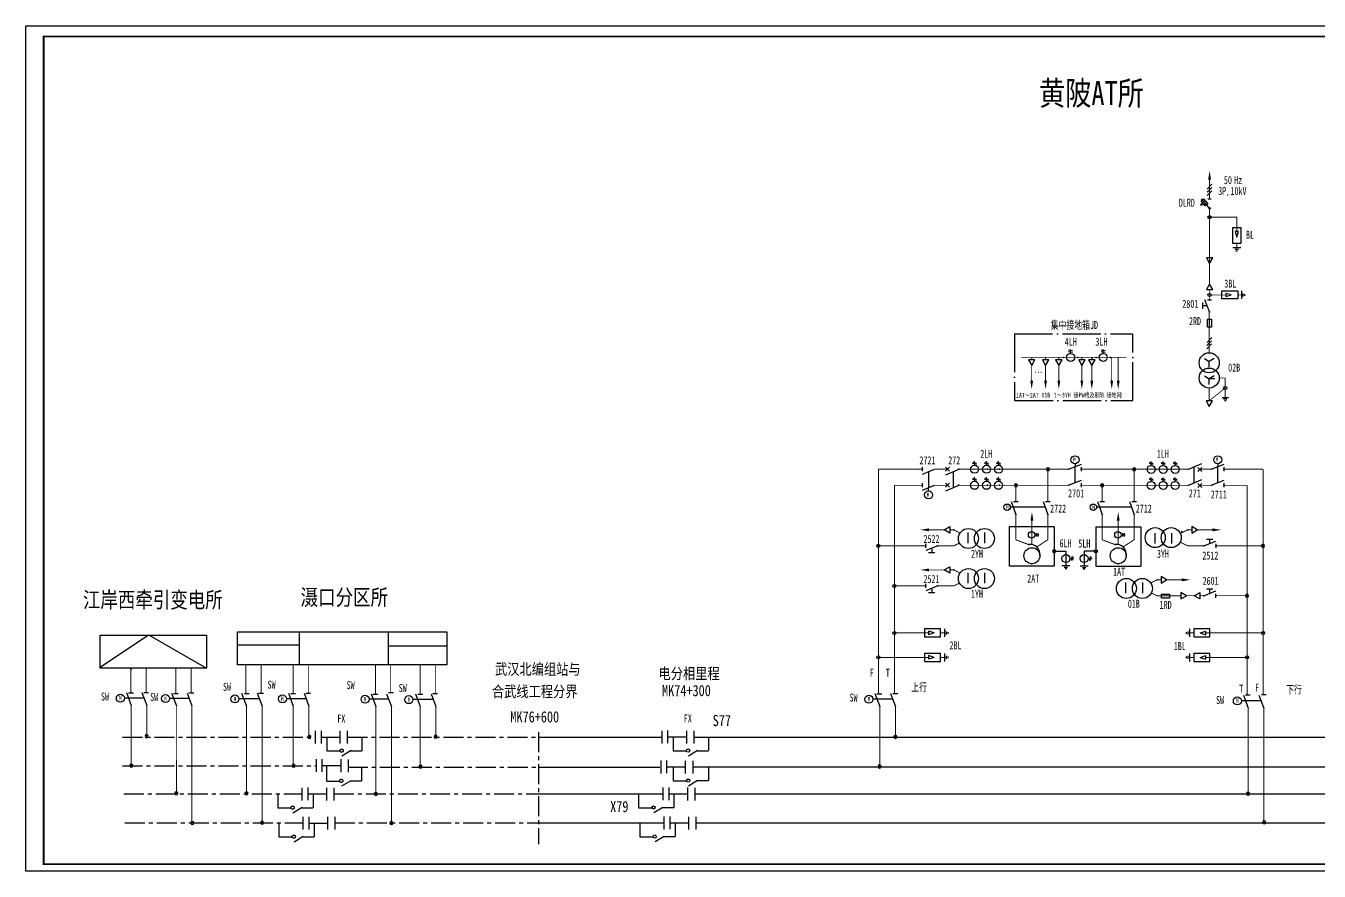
# Model space of a CAD drawing. Header units: millimetres. Extents: x 10667 to 23854, y -3427 to -2899.
# Drawn here: x 10667 to 11474, y -3427 to -2899 of the extents above; entities that cross this region are included whole.
import ezdxf
from ezdxf.enums import TextEntityAlignment as Align

# ---------------------------------------------------------------- set-up
doc = ezdxf.new("R2010")
doc.units = ezdxf.units.MM
doc.header["$LTSCALE"] = 10
for name, pattern in [('ACAD_ISO04W100', [30, 24, -3, 0, -3]), ('CENTER', [2, 1.25, -0.25, 0.25, -0.25]), ('DASHED', [11, 5, 0.5, 5, 0.5])]:
    doc.linetypes.add(name, pattern=pattern)
for name, color, linetype in [('3', 3, 'Continuous'), ('4', 1, 'Continuous'), ('BBLOCK', 2, 'DASHED'), ('BLOCK', 3, 'Continuous'), ('BOX', 7, 'Continuous'), ('DASHED', 6, 'Continuous'), ('DLINE', 1, 'Continuous'), ('LINE', 7, 'Continuous'), ('PLINE', 1, 'Continuous'), ('TEXT', 2, 'Continuous'), ('设    备', 3, 'Continuous'), ('设备编号', 2, 'Continuous'), ('连 接 线', 1, 'Continuous')]:
    doc.layers.add(name, color=color, linetype=linetype)
doc.styles.add('HZ', font='SimSun.ttf', dxfattribs={"width": 0.7})
doc.styles.add('ITALIC', font='NSimSun.ttf', dxfattribs={"width": 0.7})
doc.styles.add('JH1', font='NSimSun.ttf', dxfattribs={"width": 0.8})

# ---------------------------------------------------------------- blocks, each defined once
blk = doc.blocks.new('$$POINT', base_point=(176.43, 371.44))
blk.add_point((176.43, 371.44))
blk = doc.blocks.new('$$DD', base_point=(181.79, 368.35))
at = {"layer": 'BLOCK', "color": 2}
blk.add_circle((181.79, 368.35), 0.971, dxfattribs=at)
at = {"xscale": 1.428571, "yscale": 1.428571, "zscale": 1.428571}
for rotation in [270, 180, 90]:
    blk.add_blockref('$$POINT', (181.79, 368.35), dxfattribs=dict(at, rotation=rotation))
blk.add_blockref('$$POINT', (181.79, 368.35), dxfattribs=at)
blk = doc.blocks.new('$JT')
at = {"color": 3}
blk.add_lwpolyline([(0, 0, 1.8, 0, 0), (0, 5.41, 0, 0, 0)], format="xyseb", dxfattribs=at)
blk = doc.blocks.new('$$LHX')
for p, q in [((3.79, 1.25), (3.29, -1.25)), ((4.29, 1.25), (3.79, -1.25)), ((2.5, 0), (5, 0))]:
    blk.add_line(p, q)
blk.add_circle((0, 0), 2.5)
blk = doc.blocks.new('$ZOBYQX')
blk.add_circle((0, 0), 5)
blk.add_arc((-1, 1), 6, 350.53768, 99.46232)
for p in [(-1.99, 6.92), (0, -5)]:
    blk.add_point(p)
at = {"style": 'HZ', "width": 0.76}
blk.add_attdef('序号', (5.33, -2.35), '', height=4, dxfattribs=at)
at = {"style": 'HZ', "width": 0.76, "flags": 1}
for tag, p in [('符号', (5.21, -6.8)), ('名称', (5.21, -11.09)), ('规格', (5.21, -19.68)), ('型号', (5.21, -15.39)), ('单位', (5.21, -24.12)), ('数量', (5.46, -28.55))]:
    blk.add_attdef(tag, p, '', height=4, dxfattribs=at)
blk = doc.blocks.new('$BLQX')
for p, q in [((-2.5, -10), (-2.5, 0)), ((-2.5, 0), (2.5, 0)), ((2.5, 0), (2.5, -10)), ((0, -6), (-1.08, -2.46)), ((-1.07, -2.5), (1.08, -2.5)), ((0, -6), (1.08, -2.46)), ((2.5, -10), (-2.5, -10)), ((-2.5, -12.5), (2.5, -12.5)), ((-1, -13.5), (1, -13.5)), ((-0.5, -14.5), (0.5, -14.5))]:
    blk.add_line(p, q)
at = {"layer": 'DLINE', "const_width": 0.6}
for points in [[(0, -2.5), (0, 0)], [(0, -10), (0, -12.5)]]:
    blk.add_lwpolyline(points, dxfattribs=at)
at = {"style": 'HZ', "width": 0.76}
blk.add_attdef('序号', (3.86, -10.33), '', height=4, dxfattribs=at)
at = {"style": 'HZ', "width": 0.76, "flags": 1}
for tag, p in [('符号', (3.73, -14.77)), ('名称', (3.73, -19.07)), ('规格', (3.73, -27.66)), ('型号', (3.73, -23.36)), ('单位', (3.73, -32.1)), ('数量', (3.99, -36.53))]:
    blk.add_attdef(tag, p, '', height=4, dxfattribs=at)
blk = doc.blocks.new('$RDQX')
for p, q in [((-1.25, 2.5), (1.25, 2.5)), ((-1.25, -2.5), (-1.25, 2.5)), ((1.25, 2.5), (1.25, -2.5)), ((1.25, -2.5), (-1.25, -2.5))]:
    blk.add_line(p, q)
at = {"layer": 'DLINE', "const_width": 0.6}
blk.add_lwpolyline([(0, 2.5), (0, -2.5)], dxfattribs=at)
at = {"layer": 'DLINE'}
for p in [(0, 2.5), (0, -2.5)]:
    blk.add_point(p, dxfattribs=at)
at = {"style": 'HZ', "width": 0.76}
blk.add_attdef('序号', (1.71, -2.68), '', height=4, dxfattribs=at)
at = {"style": 'HZ', "width": 0.76, "flags": 1}
for tag, p in [('符号', (1.59, -7.12)), ('名称', (1.59, -11.42)), ('规格', (1.59, -20.01)), ('型号', (1.59, -15.71)), ('单位', (1.59, -24.45)), ('数量', (1.84, -28.88))]:
    blk.add_attdef(tag, p, '', height=4, dxfattribs=at)

msp = doc.modelspace()

# ---------------------------------------------------------------- linework, layer by layer
for p, q in [((11401.68, -3075.62), (11401.68, -3071.62)), ((11404.43, -3073.62), (11401.68, -3073.62)), ((11405.93, -3077.37), (11402.93, -3069.87)), ((11404.68, -3069.87), (11407.18, -3069.87)), ((11226.62, -3177.05), (11226.62, -3174.55)), ((11240.93, -3177.05), (11243.43, -3174.55)), ((11240.93, -3174.55), (11243.43, -3177.05)), ((11325.62, -3172.8), (11318.12, -3175.8)), ((11321.87, -3172.3), (11321.87, -3174.3)), ((11321.87, -3184.3), (11321.87, -3174.3)), ((11325.62, -3174.55), (11325.62, -3177.05)), ((11392.37, -3175.82), (11401.12, -3172.07)), ((11401.12, -3174.57), (11398.62, -3177.07)), ((11401.12, -3177.07), (11398.62, -3174.57)), ((11414.78, -3172.8), (11407.28, -3175.8)), ((11411.03, -3172.3), (11411.03, -3174.3)), ((11411.03, -3184.3), (11411.03, -3174.3)), ((11414.78, -3174.55), (11414.78, -3177.05)), ((11226.62, -3178.8), (11234.12, -3175.8)), ((11230.37, -3177.3), (11230.37, -3187.3)), ((11249.68, -3175.8), (11240.93, -3179.55)), ((11325.62, -3182.8), (11318.12, -3185.8)), ((11392.37, -3185.82), (11401.12, -3182.07)), ((11414.78, -3182.8), (11407.28, -3185.8)), ((11226.62, -3187.05), (11226.62, -3184.55)), ((11226.62, -3188.8), (11234.12, -3185.8)), ((11230.37, -3189.3), (11230.37, -3187.3)), ((11240.93, -3184.55), (11243.43, -3187.05)), ((11240.93, -3187.05), (11243.43, -3184.55)), ((11249.68, -3185.8), (11240.93, -3189.55)), ((11325.62, -3184.55), (11325.62, -3187.05)), ((11401.12, -3187.07), (11398.62, -3184.57)), ((11401.12, -3184.57), (11398.62, -3187.07)), ((11414.78, -3184.55), (11414.78, -3187.05)), ((11228.65, -3224.87), (11228.65, -3222.37)), ((11296.68, -3216.83), (11299.2, -3216.83)), ((11297.74, -3217.77), (11297.74, -3215.77)), ((11298.74, -3215.77), (11298.74, -3217.77)), ((11350.59, -3216.83), (11353.11, -3216.83)), ((11351.65, -3217.77), (11351.65, -3215.77)), ((11352.65, -3215.77), (11352.65, -3217.77)), ((11402.27, -3223.62), (11409.77, -3220.62)), ((11404.02, -3219.37), (11408.02, -3219.37)), ((11406.02, -3222.12), (11406.02, -3219.37)), ((11409.77, -3222.37), (11409.77, -3224.87)), ((11236.15, -3223.62), (11228.65, -3226.62)), ((11234.4, -3227.88), (11230.4, -3227.88)), ((11232.4, -3225.12), (11232.4, -3227.88)), ((11318.69, -3236.04), (11313.69, -3236.04)), ((11317.19, -3237.04), (11315.19, -3237.04)), ((11316.69, -3238.04), (11315.69, -3238.04)), ((11325.05, -3236.04), (11330.05, -3236.04)), ((11326.55, -3237.04), (11328.55, -3237.04)), ((11327.05, -3238.04), (11328.05, -3238.04)), ((11228.65, -3249.9), (11228.65, -3247.4)), ((11236.15, -3248.65), (11228.65, -3251.65)), ((11234.4, -3252.91), (11230.4, -3252.91)), ((11232.4, -3250.15), (11232.4, -3252.91)), ((11402.27, -3254.75), (11409.77, -3251.75)), ((11404.02, -3250.49), (11408.02, -3250.49)), ((11406.02, -3253.25), (11406.02, -3250.49)), ((11409.77, -3256), (11409.77, -3253.5))]:
    msp.add_line(p, q)
at = {"color": 7}
for p, q in [((11404.68, -3081.94), (11407.18, -3081.94)), ((11404.68, -3086.94), (11404.68, -3081.94)), ((11407.18, -3081.94), (11407.18, -3086.94)), ((11407.18, -3086.94), (11404.68, -3086.94)), ((11317.9, -3101.1), (11320.4, -3101.6)), ((11319.15, -3103.39), (11319.15, -3100.89)), ((11338.28, -3101.1), (11340.78, -3101.6)), ((11339.53, -3103.39), (11339.53, -3100.89)), ((11317.9, -3102.1), (11320.4, -3102.6)), ((11338.28, -3102.1), (11340.78, -3102.6))]:
    msp.add_line(p, q, dxfattribs=at)
at = {"color": 3}
for p, q in [((11303.26, -3199.49), (11281.45, -3199.49)), ((11357.17, -3199.49), (11335.36, -3199.49))]:
    msp.add_line(p, q, dxfattribs=at)
at = {"color": 7, "const_width": 0.5}
for points in [[(11314.65, -3105.89), (11323.65, -3105.89)], [(11335.03, -3105.89), (11344.03, -3105.89)]]:
    msp.add_lwpolyline(points, dxfattribs=at)
at = {"color": 7}
for points in [[(11294.82, -3120.35, 1.8, 0, 0), (11294.82, -3125.76, 0, 0, 0)], [(11303.48, -3120.35, 1.8, 0, 0), (11303.49, -3125.76, 0, 0, 0)], [(11311.79, -3120.35, 1.8, 0, 0), (11311.79, -3125.76, 0, 0, 0)], [(11326.16, -3120.35, 1.8, 0, 0), (11326.16, -3125.76, 0, 0, 0)], [(11332.38, -3120.35, 1.8, 0, 0), (11332.39, -3125.76, 0, 0, 0)], [(11344.83, -3120.35, 1.8, 0, 0), (11344.83, -3125.76, 0, 0, 0)], [(11348.87, -3120.35, 1.8, 0, 0), (11348.87, -3125.76, 0, 0, 0)], [(11294.97, -3207.86, 1.8, 0, 0), (11294.97, -3202.45, 0, 0, 0)], [(11348.88, -3207.86, 1.8, 0, 0), (11348.88, -3202.45, 0, 0, 0)]]:
    msp.add_lwpolyline(points, format="xyseb", dxfattribs=at)
at = {"color": 1, "const_width": 0.6}
for points in [[(11294.97, -3207.86), (11294.97, -3223.02)], [(11348.88, -3207.86), (11348.88, -3223.02)], [(11292.97, -3222.84), (11284.97, -3219.84)], [(11297.92, -3224.32), (11304.95, -3219.79)], [(11346.88, -3222.84), (11338.88, -3219.84)], [(11351.83, -3224.32), (11358.86, -3219.79)]]:
    msp.add_lwpolyline(points, dxfattribs=at)
at = {"color": 7}
for centre, radius in [((11319.15, -3105.89), 2.5), ((11339.53, -3105.89), 2.5), ((11405.7, -3109.26), 6.25)]:
    msp.add_circle(centre, radius, dxfattribs=at)
for centre, radius in [((11321.87, -3169.8), 2.5), ((11411.03, -3169.8), 2.5), ((11230.37, -3191.8), 2.5), ((11294.74, -3216.77), 2), ((11348.65, -3216.77), 2)]:
    msp.add_circle(centre, radius)
for p in [(11405.93, -3069.87), (11405.93, -3077.37), (11226.62, -3175.8), (11249.12, -3175.8), (11267.18, -3175.8), (11274.68, -3175.8), (11318.12, -3175.8), (11325.62, -3175.8), (11372.37, -3175.82), (11379.87, -3175.82), (11407.28, -3175.8), (11414.78, -3175.8), (11226.62, -3185.8), (11249.12, -3185.8), (11267.18, -3185.8), (11274.68, -3185.8), (11318.12, -3185.8), (11325.62, -3185.8), (11372.37, -3185.82), (11379.87, -3185.82), (11407.28, -3185.8), (11414.78, -3185.8), (11228.65, -3223.62), (11236.15, -3223.62), (11402.27, -3223.62), (11409.77, -3223.62), (11228.65, -3248.65), (11236.15, -3248.65), (11402.27, -3254.75), (11409.77, -3254.75)]:
    msp.add_point(p)
for p in [(11314.65, -3105.89), (11323.65, -3105.89), (11335.03, -3105.89), (11344.03, -3105.89)]:
    msp.add_point(p, dxfattribs=at)
at = {"color": 4}
for p in [(11284.95, -3195.99), (11304.95, -3195.99), (11338.86, -3195.99), (11358.86, -3195.99), (11284.95, -3203.99), (11304.95, -3203.99), (11338.86, -3203.99), (11358.86, -3203.99)]:
    msp.add_point(p, dxfattribs=at)
at = {"layer": '4', "color": 7}
for p, q in [((10743.08, -3279.45), (10712.9, -3299.55)), ((10743.58, -3279.45), (10779.3, -3300.05)), ((10837.33, -3277.26), (10837.33, -3297.62)), ((10892.95, -3277.38), (10892.95, -3297.58)), ((10798.67, -3285.51), (10836.9, -3285.51)), ((10893.12, -3286.05), (10929.51, -3286.05))]:
    msp.add_line(p, q, dxfattribs=at)
at = {"layer": '4', "color": 5, "linetype": 'CENTER'}
for p, q in [((10726.96, -3343.1), (10847.45, -3343.1)), ((10867.4, -3343.12), (10986.83, -3343.12)), ((10986.66, -3340.05), (10986.66, -3409.89)), ((10726.96, -3361.11), (10847.72, -3361.11)), ((10867.68, -3361.88), (10986.83, -3361.88)), ((10727.64, -3378.62), (10839.18, -3378.62)), ((10858.98, -3378.51), (10986.83, -3378.51)), ((10728.31, -3396.74), (10839.63, -3396.74)), ((10859.62, -3396.68), (10986.83, -3396.68))]:
    msp.add_line(p, q, dxfattribs=at)
at = {"layer": '4', "color": 3, "linetype": 'CENTER'}
for p, q in [((10847.28, -3339.16), (10847.28, -3347.08)), ((10850.94, -3339.13), (10850.94, -3347.05)), ((10850.94, -3343.07), (10862.42, -3343.07)), ((10854.46, -3343.29), (10854.46, -3351.69)), ((10862.66, -3339.18), (10862.66, -3347.19)), ((10867.26, -3339.21), (10867.26, -3347.13)), ((10876.46, -3343.29), (10876.46, -3351.64)), ((10854.46, -3351.78), (10862.75, -3351.78)), ((10869.64, -3351.57), (10863.95, -3354.98)), ((10869.62, -3351.64), (10876.45, -3351.64)), ((10847.83, -3356.96), (10847.83, -3364.88)), ((10851.49, -3356.93), (10851.49, -3364.85)), ((10863.21, -3356.98), (10863.21, -3364.99)), ((10867.81, -3357.01), (10867.81, -3364.92)), ((10851.49, -3360.87), (10862.97, -3360.87)), ((10854.25, -3361.22), (10854.25, -3370.52)), ((10876.25, -3362.11), (10876.25, -3370.47)), ((10838.96, -3374.71), (10838.96, -3382.63)), ((10842.63, -3374.68), (10842.63, -3382.6)), ((10854.25, -3370.6), (10862.54, -3370.6)), ((10854.34, -3374.73), (10854.34, -3382.75)), ((10858.94, -3374.76), (10858.94, -3382.68)), ((10869.43, -3370.4), (10863.73, -3373.81)), ((10869.4, -3370.47), (10876.24, -3370.47)), ((10823.9, -3378.84), (10823.9, -3387.24)), ((10842.63, -3378.62), (10854.1, -3378.62)), ((10845.9, -3378.56), (10845.9, -3387.19)), ((10823.9, -3387.33), (10832.19, -3387.33)), ((10839.08, -3387.12), (10833.38, -3390.53)), ((10839.05, -3387.2), (10845.89, -3387.2)), ((10843.26, -3392.84), (10843.26, -3400.76)), ((10824.6, -3396.99), (10824.6, -3405.4)), ((10839.6, -3392.87), (10839.6, -3400.79)), ((10843.26, -3396.78), (10854.74, -3396.78)), ((10846.6, -3396.99), (10846.6, -3405.35)), ((10854.98, -3392.89), (10854.98, -3400.9)), ((10859.58, -3392.92), (10859.58, -3400.84)), ((10824.6, -3405.48), (10832.89, -3405.48)), ((10839.78, -3405.28), (10834.08, -3408.69)), ((10839.75, -3405.35), (10846.59, -3405.35))]:
    msp.add_line(p, q, dxfattribs=at)
at = {"layer": '4', "color": 5}
for p, q in [((10986.66, -3343.12), (11063.74, -3343.12)), ((10986.83, -3361.79), (11062.5, -3361.79)), ((10986.83, -3378.49), (11064.22, -3378.49)), ((10986.5, -3396.63), (11064.85, -3396.63))]:
    msp.add_line(p, q, dxfattribs=at)
at = {"layer": '4', "color": 3}
for p, q in [((11063.73, -3339.09), (11063.73, -3347.01)), ((11067.39, -3339.06), (11067.39, -3346.98)), ((11067.39, -3343.01), (11078.87, -3343.01)), ((11070.92, -3343.22), (11070.92, -3351.62)), ((11079.11, -3339.12), (11079.11, -3347.13)), ((11083.71, -3339.14), (11083.71, -3347.06)), ((11092.91, -3343.22), (11092.91, -3351.57)), ((11070.92, -3351.71), (11079.21, -3351.71)), ((11086.1, -3351.5), (11080.4, -3354.92)), ((11086.07, -3351.58), (11092.9, -3351.58)), ((11063.08, -3357.82), (11063.08, -3365.74)), ((11066.74, -3357.79), (11066.74, -3365.71)), ((11078.46, -3357.85), (11078.46, -3365.86)), ((11083.06, -3357.87), (11083.06, -3365.79)), ((11066.74, -3361.74), (11078.22, -3361.74)), ((11070.95, -3361.95), (11070.95, -3370.36)), ((11092.95, -3361.95), (11092.95, -3370.3)), ((11064.39, -3374.64), (11064.39, -3382.56)), ((11068.06, -3374.61), (11068.06, -3382.53)), ((11070.95, -3370.44), (11079.24, -3370.44)), ((11079.77, -3374.67), (11079.77, -3382.68)), ((11086.13, -3370.23), (11080.43, -3373.65)), ((11084.38, -3374.69), (11084.38, -3382.61)), ((11086.1, -3370.31), (11092.94, -3370.31)), ((11049.3, -3378.77), (11049.3, -3387.18)), ((11068.06, -3378.56), (11079.53, -3378.56)), ((11071.3, -3378.77), (11071.3, -3387.12)), ((11049.3, -3387.26), (11057.59, -3387.26)), ((11064.48, -3387.05), (11058.79, -3390.47)), ((11064.46, -3387.13), (11071.29, -3387.13)), ((11065.05, -3392.8), (11065.05, -3400.72)), ((11068.72, -3392.77), (11068.72, -3400.69)), ((11080.43, -3392.82), (11080.43, -3400.84)), ((11085.03, -3392.85), (11085.03, -3400.77)), ((11050.05, -3396.93), (11050.05, -3405.33)), ((11068.72, -3396.72), (11080.19, -3396.72)), ((11072.05, -3396.93), (11072.05, -3405.28)), ((11050.05, -3405.42), (11058.34, -3405.42)), ((11065.23, -3405.21), (11059.53, -3408.63)), ((11065.2, -3405.29), (11072.04, -3405.29))]:
    msp.add_line(p, q, dxfattribs=at)
at = {"layer": '4', "color": 2}
msp.add_lwpolyline([(10666.54, -2898.77), (23853.86, -2898.77), (23853.86, -3426.84), (10666.54, -3426.84)], close=True, dxfattribs=at)
at = {"layer": '4', "color": 7}
for points in [[(10712.9, -3279.45), (10779.3, -3279.45), (10779.3, -3300.05), (10712.9, -3300.05)], [(10798.67, -3277.27), (10929.51, -3277.27), (10929.51, -3297.86), (10798.67, -3297.86)]]:
    msp.add_lwpolyline(points, close=True, dxfattribs=at)
at = {"layer": 'BBLOCK', "linetype": 'Continuous'}
for p, q in [((11396.12, -3174.22), (11396.12, -3184.22)), ((11245.93, -3187.41), (11245.93, -3177.41))]:
    msp.add_line(p, q, dxfattribs=at)
at = {"layer": 'BLOCK', "color": 7}
for p, q in [((11405.93, -3060.09), (11403.93, -3063.55)), ((11407.93, -3063.55), (11405.93, -3060.09)), ((11403.93, -3063.55), (11407.93, -3063.55)), ((11407.43, -3093.51), (11404.43, -3096.51)), ((11407.2, -3095.51), (11404.2, -3098.51)), ((11407.2, -3097.51), (11404.2, -3100.51)), ((11292.82, -3107.39), (11294.82, -3110.85)), ((11296.82, -3107.39), (11292.82, -3107.39)), ((11294.82, -3110.85), (11296.82, -3107.39)), ((11301.48, -3107.39), (11303.48, -3110.85)), ((11305.48, -3107.39), (11301.48, -3107.39)), ((11303.48, -3110.85), (11305.48, -3107.39)), ((11313.79, -3107.39), (11309.79, -3107.39)), ((11309.79, -3107.39), (11311.79, -3110.85)), ((11311.79, -3110.85), (11313.79, -3107.39)), ((11324.16, -3107.39), (11326.16, -3110.85)), ((11328.16, -3107.39), (11324.16, -3107.39)), ((11326.16, -3110.85), (11328.16, -3107.39)), ((11330.38, -3107.39), (11332.38, -3110.85)), ((11334.38, -3107.39), (11330.38, -3107.39)), ((11332.38, -3110.85), (11334.38, -3107.39)), ((11407.7, -3133.01), (11403.7, -3133.01)), ((11403.7, -3133.01), (11405.7, -3136.47)), ((11405.7, -3136.47), (11407.7, -3133.01)), ((11413.7, -3131.01), (11417.7, -3131.01)), ((11416.7, -3132.01), (11414.7, -3132.01)), ((11416.2, -3133.01), (11415.2, -3133.01))]:
    msp.add_line(p, q, dxfattribs=at)
at = {"layer": 'BLOCK'}
for p, q in [((11281.95, -3195.99), (11284.95, -3203.99)), ((11283.45, -3195.99), (11286.45, -3195.99)), ((11301.95, -3195.99), (11304.95, -3203.99)), ((11303.45, -3195.99), (11306.45, -3195.99)), ((11335.86, -3195.99), (11338.86, -3203.99)), ((11337.36, -3195.99), (11340.36, -3195.99)), ((11355.86, -3195.99), (11358.86, -3203.99)), ((11357.36, -3195.99), (11360.36, -3195.99)), ((11255.1, -3221.86), (11255.1, -3215.36)), ((11265.6, -3221.86), (11265.6, -3215.36)), ((11371.67, -3215.65), (11371.67, -3222.15)), ((11382.17, -3215.65), (11382.17, -3222.15)), ((11255.1, -3246.89), (11255.1, -3240.39)), ((11265.6, -3246.89), (11265.6, -3240.39)), ((11353.65, -3253.09), (11353.65, -3246.59)), ((11364.15, -3253.09), (11364.15, -3246.59))]:
    msp.add_line(p, q, dxfattribs=at)
at = {"layer": 'BLOCK', "linetype": 'DASHED'}
for p, q in [((11280.81, -3211.75), (11280.81, -3236.41)), ((11308.86, -3211.75), (11280.81, -3211.75)), ((11308.86, -3211.75), (11308.86, -3236.41)), ((11334.88, -3211.75), (11362.93, -3211.75)), ((11334.88, -3211.75), (11334.88, -3236.41)), ((11362.93, -3211.75), (11362.93, -3236.41)), ((11308.86, -3236.41), (11280.81, -3236.41)), ((11334.88, -3236.41), (11362.93, -3236.41))]:
    msp.add_line(p, q, dxfattribs=at)
at = {"layer": 'BLOCK', "color": 5}
for p, q in [((11308.86, -3227.03), (11314, -3227.03)), ((11314, -3227.03), (11316.19, -3227.03)), ((11316.19, -3227.03), (11316.19, -3236.04)), ((11329.74, -3227.03), (11327.55, -3227.03)), ((11327.55, -3227.03), (11327.55, -3236.04)), ((11334.88, -3227.03), (11329.74, -3227.03))]:
    msp.add_line(p, q, dxfattribs=at)
at = {"layer": 'BLOCK', "color": 7}
for centre, radius in [((11405.7, -3118.76), 6.25), ((11415.7, -3125.01), 1)]:
    msp.add_circle(centre, radius, dxfattribs=at)
at = {"layer": 'BLOCK'}
for centre, radius in [((11279.45, -3199.49), 2), ((11333.36, -3199.49), 2), ((11255.3, -3219.01), 6.25), ((11265.3, -3219.01), 6.25), ((11371.97, -3218.49), 6.25), ((11381.97, -3218.49), 6.25), ((11255.3, -3244.05), 6.25), ((11265.3, -3244.05), 6.25), ((11353.95, -3250.24), 6.25), ((11363.95, -3250.24), 6.25)]:
    msp.add_circle(centre, radius, dxfattribs=at)
at = {"layer": 'BLOCK', "color": 3, "linetype": 'CENTER'}
for centre in [(10863.76, -3351.59), (10863.54, -3370.42), (10833.19, -3387.15), (10833.89, -3405.3)]:
    msp.add_circle(centre, 1, dxfattribs=at)
at = {"layer": 'BLOCK', "color": 3}
for centre in [(11080.21, -3351.53), (11080.24, -3370.26), (11058.6, -3387.08), (11059.34, -3405.24)]:
    msp.add_circle(centre, 1, dxfattribs=at)
at = {"layer": 'BOX', "const_width": 1.05}
msp.add_lwpolyline([(10677.66, -2905.48), (23845.41, -2905.48), (23845.41, -3422.56), (10677.66, -3422.56)], close=True, dxfattribs=at)
at = {"layer": 'DASHED', "color": 7, "linetype": 'DASHED', "ltscale": 0.5, "const_width": 0.5}
for points in [[(11294.82, -3110.85), (11294.82, -3120.85)], [(11303.48, -3110.85), (11303.48, -3120.85)], [(11311.79, -3110.85), (11311.79, -3120.85)]]:
    msp.add_lwpolyline(points, dxfattribs=at)
at = {"layer": 'DLINE', "const_width": 0.6}
for points in [[(11199.07, -3175.8), (11199.07, -3315.85)], [(11226.62, -3175.8), (11199.07, -3175.8)], [(11234.12, -3175.8), (11242.18, -3175.8)], [(11249.68, -3175.8), (11318.12, -3175.8)], [(11304.95, -3195.99), (11304.95, -3175.8)], [(11325.62, -3175.8), (11392.41, -3175.8)], [(11358.86, -3195.99), (11358.86, -3175.8)], [(11399.89, -3175.8), (11407.28, -3175.8)], [(11414.78, -3175.8), (11439.34, -3175.8)], [(11439.34, -3316.37), (11439.34, -3175.8)], [(11209.07, -3204.84), (11209.07, -3185.8)], [(11226.62, -3185.8), (11209.07, -3185.8)], [(11242.18, -3185.8), (11234.12, -3185.8)], [(11249.68, -3185.8), (11318.12, -3185.8)], [(11284.95, -3195.99), (11284.95, -3185.8)], [(11325.62, -3185.8), (11392.41, -3185.8)], [(11338.86, -3195.99), (11338.86, -3185.8)], [(11399.85, -3185.8), (11407.28, -3185.8)], [(11414.78, -3185.8), (11429.34, -3185.8)], [(11429.34, -3254.75), (11429.34, -3185.8)], [(11209.07, -3315.85), (11209.07, -3204.84)], [(11284.97, -3203.44), (11284.97, -3219.84)], [(11304.97, -3203.44), (11304.97, -3216.34)], [(11338.88, -3203.44), (11338.88, -3219.84)], [(11358.88, -3203.44), (11358.88, -3216.34)], [(11284.97, -3215.65), (11284.97, -3219.68)], [(11304.97, -3215.65), (11304.97, -3219.68)], [(11338.88, -3215.65), (11338.88, -3219.68)], [(11358.88, -3215.65), (11358.88, -3219.68)], [(11228.65, -3223.62), (11199.07, -3223.62)], [(11246.15, -3223.62), (11236.15, -3223.62)], [(11392.27, -3223.62), (11402.27, -3223.62)], [(11409.77, -3223.62), (11439.34, -3223.62)], [(11228.65, -3248.65), (11209.07, -3248.65)], [(11246.15, -3248.65), (11236.15, -3248.65)], [(11373.1, -3254.85), (11387.99, -3254.75)], [(11409.77, -3254.75), (11429.34, -3254.75)], [(11429.34, -3316.37), (11429.34, -3254.75)], [(11227.9, -3278.04), (11209.07, -3278.04)], [(11406.11, -3278.04), (11439.34, -3278.04)], [(11227.9, -3293.29), (11199.07, -3293.29)], [(11406.11, -3293.29), (11429.34, -3293.29)], [(10732.19, -3300.12), (10732.19, -3315.23)], [(10741.74, -3315.2), (10741.74, -3300.03)], [(10760.24, -3300.14), (10760.24, -3315.49)], [(10769.79, -3315.42), (10769.79, -3300.29)], [(10804.02, -3298.2), (10804.02, -3315.6)], [(10813.57, -3315.68), (10813.57, -3298.18)], [(10833.44, -3298.26), (10833.44, -3315.65)], [(10842.99, -3315.55), (10842.99, -3298.51)], [(10884.86, -3297.96), (10884.86, -3316.15)], [(10894.41, -3315.19), (10894.41, -3297.96)], [(10912.75, -3297.89), (10912.75, -3316.16)], [(10922.3, -3315.72), (10922.3, -3298.11)]]:
    msp.add_lwpolyline(points, dxfattribs=at)
at = {"layer": 'LINE', "color": 7, "linetype": 'DASHED'}
for p, q in [((11407.43, -2997.76), (11404.43, -3000.76)), ((11407.43, -2999.76), (11404.43, -3002.76)), ((11407.43, -3001.76), (11404.43, -3004.76)), ((11420.43, -3024.77), (11425.43, -3024.77)), ((11420.43, -3034.77), (11420.43, -3024.77)), ((11423.93, -3027.27), (11421.93, -3027.27)), ((11421.93, -3027.27), (11422.93, -3030.77)), ((11422.93, -3030.77), (11423.93, -3027.27)), ((11425.43, -3024.77), (11425.43, -3034.77)), ((11425.43, -3034.77), (11420.43, -3034.77)), ((11420.43, -3037.27), (11425.43, -3037.27)), ((11407.93, -3043.67), (11403.93, -3043.67)), ((11403.93, -3043.67), (11405.93, -3047.13)), ((11405.93, -3047.13), (11407.93, -3043.67)), ((11421.93, -3038.27), (11423.93, -3038.27)), ((11422.43, -3039.27), (11423.43, -3039.27))]:
    msp.add_line(p, q, dxfattribs=at)
at = {"layer": 'LINE', "color": 7, "linetype": 'ACAD_ISO04W100', "ltscale": 0.1}
for p, q in [((11283.91, -3091.21), (11357.69, -3091.21)), ((11284.14, -3091.21), (11284.14, -3132.89)), ((11357.92, -3132.89), (11357.92, -3091.21)), ((11284.14, -3132.89), (11357.92, -3132.89))]:
    msp.add_line(p, q, dxfattribs=at)
at = {"layer": 'LINE', "color": 7, "linetype": 'DASHED'}
msp.add_lwpolyline([(11405.93, -2994.76, 1.8, 0, 0), (11405.93, -2989.35, 0, 0, 0)], format="xyseb", dxfattribs=at)
at = {"layer": 'LINE', "color": 7, "linetype": 'DASHED', "const_width": 0.6}
for points in [[(11405.93, -2994.26), (11405.93, -3006.76)], [(11405.93, -3012.76), (11405.93, -3019.26)], [(11405.93, -3018.26), (11422.93, -3018.26), (11422.93, -3024.76)], [(11405.93, -3019.26), (11405.93, -3060.05)], [(11422.93, -3027.27), (11422.93, -3024.77)], [(11422.93, -3034.77), (11422.93, -3037.27)]]:
    msp.add_lwpolyline(points, dxfattribs=at)
at = {"layer": 'LINE', "color": 7, "linetype": 'DASHED'}
msp.add_circle((11405.93, -3018.26), 1, dxfattribs=at)
at = {"layer": 'PLINE', "color": 7}
msp.add_line((11332.38, -3105.89), (11332.38, -3107.39), dxfattribs=at)
at = {"layer": 'PLINE'}
for p, q in [((11083.89, -3343.24), (11146.35, -3343.24)), ((11085.49, -3343.24), (11609.35, -3343.24)), ((11083.56, -3361.63), (11539.95, -3361.63)), ((11084.55, -3378.49), (11609.35, -3378.49)), ((11085.17, -3396.63), (11514.2, -3396.63))]:
    msp.add_line(p, q, dxfattribs=at)
at = {"layer": 'PLINE', "color": 7}
for points, const_width in [([(11405.93, -3063.55), (11405.93, -3069.87)], 0.5), ([(11405.7, -3077.37), (11405.7, -3103.01)], 0.5), ([(11405.93, -3081.94), (11405.93, -3086.94)], 0.6), ([(11288.19, -3105.89), (11353.97, -3105.89)], 0.5), ([(11294.82, -3105.89), (11294.82, -3107.39)], 0.6), ([(11303.48, -3105.89), (11303.48, -3107.39)], 0.6), ([(11311.79, -3105.89), (11311.79, -3107.39)], 0.6), ([(11326.16, -3105.89), (11326.16, -3107.39)], 0.6), ([(11344.83, -3105.75), (11344.83, -3120.35)], 0.5), ([(11348.87, -3105.75), (11348.87, -3120.35)], 0.5), ([(11326.16, -3110.85), (11326.16, -3120.85)], 0.5), ([(11332.38, -3110.85), (11332.38, -3120.85)], 0.5), ([(11405.7, -3125.01), (11405.7, -3133.01)], 0.5), ([(11415.7, -3125.01), (11405.7, -3133.01)], 0.5), ([(11411.95, -3118.76), (11415.7, -3118.76)], 0.5), ([(11415.7, -3118.76), (11415.7, -3125.01)], 0.5), ([(11415.7, -3125.01), (11415.7, -3131.01)], 0.5)]:
    msp.add_lwpolyline(points, dxfattribs=dict(at, const_width=const_width))
at = {"layer": 'PLINE', "const_width": 0.6}
for points in [[(10732.3, -3323.17), (10732.32, -3360.87)], [(10742.05, -3323.29), (10742.07, -3342.4)], [(10760.53, -3323.43), (10760.55, -3378.02)], [(10770.28, -3323.54), (10770.3, -3396.4)], [(10804.31, -3323.55), (10804.33, -3378.14)], [(10814.06, -3323.66), (10814.08, -3396.52)], [(10833.55, -3323.6), (10833.57, -3361.3)], [(10843.31, -3323.71), (10843.32, -3342.83)], [(10885.15, -3323.86), (10885.17, -3378.45)], [(10894.91, -3323.97), (10894.93, -3396.83)], [(10912.86, -3323.89), (10912.88, -3361.59)], [(10922.61, -3324), (10922.63, -3343.12)], [(11199.9, -3323.79), (11199.92, -3361.49)], [(11209.66, -3323.9), (11209.67, -3343.02)], [(11430.01, -3324.82), (11430.03, -3378.32)], [(11439.77, -3324.93), (11439.78, -3396.15)]]:
    msp.add_lwpolyline(points, dxfattribs=at)
at = {"layer": 'PLINE', "color": 7}
for p in [(11405.93, -3081.94), (11405.93, -3086.94)]:
    msp.add_point(p, dxfattribs=at)
at = {"layer": '设    备', "color": 3}
for p, q in [((11401.94, -3009.58), (11400.4, -3010.85)), ((11400.4, -3010.85), (11401.18, -3009.64)), ((11400.4, -3010.85), (11401.73, -3010.31)), ((11400.67, -3008.03), (11402.22, -3006.76)), ((11403.21, -3011.12), (11400.67, -3008.03)), ((11405.61, -3012.38), (11400.93, -3006.76)), ((11402.22, -3006.76), (11404.76, -3009.85)), ((11404.76, -3009.85), (11403.21, -3011.12)), ((11404.93, -3006.76), (11406.93, -3006.76)), ((11413.51, -3069.4), (11413.51, -3064.4)), ((11413.51, -3064.4), (11423.51, -3064.4)), ((11423.51, -3069.4), (11413.51, -3069.4)), ((11416.01, -3065.9), (11416.01, -3067.9)), ((11419.51, -3066.9), (11416.01, -3065.9)), ((11416.01, -3067.9), (11419.51, -3066.9)), ((11423.51, -3064.4), (11423.51, -3069.4)), ((11426.01, -3069.4), (11426.01, -3064.4)), ((11427.01, -3067.9), (11427.01, -3065.9)), ((11428.01, -3067.4), (11428.01, -3066.4)), ((10740.33, -3318.8), (10728.06, -3318.8)), ((10768.56, -3319.06), (10756.29, -3319.06)), ((10812.34, -3319.17), (10800.07, -3319.17)), ((10841.58, -3319.22), (10829.31, -3319.22)), ((10893.18, -3319.48), (10880.91, -3319.48)), ((10920.89, -3319.51), (10908.62, -3319.51)), ((11207.93, -3319.41), (11195.66, -3319.41)), ((11438.04, -3320.45), (11425.77, -3320.45))]:
    msp.add_line(p, q, dxfattribs=at)
at = {"layer": '设    备', "color": 7}
for p, q in [((11402.67, -3106.65), (11405.7, -3108.4)), ((11408.73, -3106.65), (11405.7, -3108.4)), ((11405.7, -3111.9), (11405.7, -3108.4)), ((11402.67, -3117.48), (11405.7, -3119.23)), ((11408.73, -3117.48), (11405.7, -3119.23)), ((11409.2, -3119.23), (11405.7, -3119.23)), ((11405.7, -3122.73), (11405.7, -3119.23))]:
    msp.add_line(p, q, dxfattribs=at)
at = {"layer": '设    备'}
for p, q in [((10729.32, -3315.3), (10732.32, -3323.3)), ((10730.74, -3315.51), (10733.74, -3315.51)), ((10739.06, -3315.3), (10742.06, -3323.3)), ((10740.19, -3315.22), (10743.19, -3315.22)), ((10757.55, -3315.56), (10760.55, -3323.56)), ((10758.77, -3315.76), (10761.77, -3315.76)), ((10767.29, -3315.56), (10770.29, -3323.56)), ((10768.41, -3315.54), (10771.41, -3315.54)), ((10801.33, -3315.67), (10804.33, -3323.67)), ((10803.11, -3315.88), (10806.11, -3315.88)), ((10811.07, -3315.67), (10814.07, -3323.67)), ((10811.91, -3315.75), (10814.91, -3315.75)), ((10830.57, -3315.72), (10833.57, -3323.72)), ((10831.96, -3315.93), (10834.96, -3315.93)), ((10840.31, -3315.72), (10843.31, -3323.72)), ((10841.41, -3315.75), (10844.41, -3315.75)), ((10882.17, -3315.98), (10885.17, -3323.98)), ((10883.31, -3316.19), (10886.31, -3316.19)), ((10891.91, -3315.98), (10894.91, -3323.98)), ((10893.12, -3315.26), (10896.12, -3315.26)), ((10909.88, -3316.01), (10912.88, -3324.01)), ((10911.44, -3316.22), (10914.44, -3316.22)), ((10919.62, -3316.01), (10922.62, -3324.01)), ((10920.76, -3315.83), (10923.76, -3315.83)), ((11196.92, -3315.91), (11199.92, -3323.91)), ((11198.16, -3316.12), (11201.16, -3316.12)), ((11206.66, -3315.91), (11209.66, -3323.91)), ((11208.16, -3315.91), (11211.16, -3315.91)), ((11427.03, -3316.95), (11430.03, -3324.95)), ((11428.27, -3316.67), (11431.27, -3316.67)), ((11436.77, -3316.95), (11439.77, -3324.95)), ((11438.27, -3316.46), (11441.27, -3316.46))]:
    msp.add_line(p, q, dxfattribs=at)
at = {"layer": '设    备', "color": 3, "const_width": 0.6}
for points in [[(11416.01, -3066.9), (11413.51, -3066.9)], [(11423.51, -3066.9), (11426.01, -3066.9)]]:
    msp.add_lwpolyline(points, dxfattribs=at)
at = {"layer": '设    备'}
for centre, radius in [((11405.93, -3012.76), 0.5), ((10725.56, -3318.8), 2.5), ((10753.79, -3319.06), 2.5), ((10797.11, -3319.27), 2.5), ((10826.81, -3319.22), 2.5), ((10878.41, -3319.48), 2.5), ((10905.76, -3319.7), 2.5), ((11193.16, -3319.41), 2.5), ((11423.27, -3320.45), 2.5)]:
    msp.add_circle(centre, radius, dxfattribs=at)
at = {"layer": '设    备', "color": 3}
msp.add_point((11388.52, -3214.64), dxfattribs=at)
at = {"layer": '设    备', "color": 7}
for p in [(10732.27, -3300.73), (10760.32, -3300.1)]:
    msp.add_point(p, dxfattribs=at)
at = {"layer": '设    备'}
for p in [(11199.16, -3315.91), (11429.27, -3316.46)]:
    msp.add_point(p, dxfattribs=at)
at = {"layer": '连 接 线', "color": 3}
for p, q in [((11240.18, -3213.62), (11243.65, -3211.62)), ((11243.65, -3215.62), (11240.18, -3213.62)), ((11243.65, -3211.62), (11243.65, -3215.62)), ((11394.77, -3211.62), (11394.77, -3215.62)), ((11398.23, -3213.62), (11394.77, -3211.62)), ((11394.77, -3215.62), (11398.23, -3213.62)), ((11240.18, -3238.65), (11243.65, -3236.65)), ((11243.65, -3240.65), (11240.18, -3238.65)), ((11243.65, -3236.65), (11243.65, -3240.65)), ((11379.07, -3244.85), (11375.6, -3242.85)), ((11375.6, -3242.85), (11375.6, -3246.85)), ((11375.6, -3246.85), (11379.07, -3244.85)), ((11387.99, -3252.75), (11387.99, -3256.75)), ((11391.46, -3254.75), (11387.99, -3252.75)), ((11387.99, -3256.75), (11391.46, -3254.75)), ((11396.3, -3254.75), (11399.77, -3252.75)), ((11399.77, -3256.75), (11396.3, -3254.75)), ((11399.77, -3252.75), (11399.77, -3256.75))]:
    msp.add_line(p, q, dxfattribs=at)
at = {"layer": '连 接 线', "const_width": 0.6}
for points in [[(11405.93, -3066.9), (11413.5, -3066.9)], [(11246.15, -3213.62), (11243.65, -3213.62)], [(11392.27, -3213.62), (11394.77, -3213.62)], [(11246.15, -3238.65), (11243.65, -3238.65)], [(11373.1, -3244.85), (11375.6, -3244.85)], [(11402.27, -3254.75), (11399.77, -3254.75)]]:
    msp.add_lwpolyline(points, dxfattribs=at)
at = {"layer": '连 接 线', "color": 6, "linetype": 'DASHED', "ltscale": 0.5, "const_width": 0.5}
for points in [[(11240.18, -3213.62), (11230.18, -3213.62)], [(11398.23, -3213.62), (11408.23, -3213.62)], [(11240.18, -3238.65), (11230.18, -3238.65)], [(11379.07, -3244.85), (11389.07, -3244.85)], [(11396.3, -3254.75), (11391.46, -3254.75)]]:
    msp.add_lwpolyline(points, dxfattribs=at)
at = {"layer": '连 接 线', "color": 3, "const_width": 0.6}
for points in [[(11246.15, -3213.62), (11250.08, -3215.59)], [(11392.27, -3213.62), (11387.67, -3215.92)], [(11246.15, -3223.62), (11249.72, -3221.83)], [(11392.27, -3223.62), (11387.57, -3221.27)], [(11246.15, -3238.65), (11250.08, -3240.62)], [(11246.15, -3248.65), (11249.72, -3246.87)], [(11373.1, -3244.85), (11369.18, -3246.82)], [(11373.1, -3254.85), (11369.53, -3253.06)]]:
    msp.add_lwpolyline(points, dxfattribs=at)
at = {"layer": '连 接 线', "color": 3}
msp.add_circle((11405.93, -3066.9), 1, dxfattribs=at)
for p in [(11246.15, -3213.62), (11392.27, -3213.62), (11246.15, -3238.65), (11373.1, -3244.85)]:
    msp.add_point(p, dxfattribs=at)

# ---------------------------------------------------------------- block references
at = {"layer": 'BLOCK'}
for name, p, rotation in [('$$LHX', (11259.12, -3175.8), 90), ('$$LHX', (11266.62, -3175.8), 90), ('$$LHX', (11274.12, -3175.8), 90), ('$$LHX', (11369.41, -3175.83), 90), ('$$LHX', (11376.91, -3175.83), 90), ('$$LHX', (11384.41, -3175.83), 90), ('$$LHX', (11259.12, -3185.8), 90), ('$$LHX', (11266.62, -3185.8), 90), ('$$LHX', (11274.12, -3185.8), 90), ('$$LHX', (11369.41, -3185.83), 90), ('$$LHX', (11376.91, -3185.83), 90), ('$$LHX', (11384.41, -3185.83), 90), ('$$DD', (11199.07, -3223.62), 270), ('$ZOBYQX', (11294.96, -3229.76), 359.9999985530559), ('$ZOBYQX', (11348.87, -3229.76), 359.9999985530559), ('$$DD', (11334.88, -3227.03), 1.446944142789791e-06), ('$$DD', (11209.07, -3248.65), 270), ('$RDQX', (11378.37, -3254.96), 270), ('$$DD', (11209.07, -3278.04), 90.00000128191111), ('$$DD', (11439.34, -3278.04), 270), ('$$DD', (11199.07, -3293.29), 90.00000128191111), ('$$DD', (11429.34, -3293.29), 270)]:
    msp.add_blockref(name, p, dxfattribs=dict(at, rotation=rotation))
at = {"layer": 'BLOCK', "xscale": -1}
for name, p, rotation in [('$$DD', (11304.95, -3175.8), 359.9999985530559), ('$$DD', (11358.86, -3175.8), 359.9999985530559), ('$$DD', (11284.95, -3185.8), 359.9999985530559), ('$$DD', (11338.86, -3185.8), 359.9999985530559), ('$$DD', (11439.34, -3223.62), 90), ('$$DD', (11308.86, -3227.03), 359.9999985530559), ('$$DD', (11429.34, -3254.75), 90), ('$BLQX', (11227.9, -3278.04), 89.99999871808885), ('$BLQX', (11406.11, -3278.04), 270), ('$BLQX', (11227.9, -3293.29), 89.99999871808885), ('$BLQX', (11406.11, -3293.29), 270), ('$$DD', (11209.65, -3342.9), 359.9999985530559), ('$$DD', (11199.84, -3361.48), 359.9999985530559), ('$$DD', (11429.98, -3378.4), 359.9999985530559), ('$$DD', (11440.05, -3396.36), 359.9999985530559)]:
    msp.add_blockref(name, p, dxfattribs=dict(at, rotation=rotation))
at = {"layer": 'BLOCK'}
for p in [(11316.19, -3231.53), (11327.55, -3231.53)]:
    msp.add_blockref('$$LHX', p, dxfattribs=at)
at = {"layer": 'BLOCK', "color": 5, "linetype": 'CENTER', "xscale": -1, "rotation": 359.9999985530559}
for p in [(10741.98, -3342.54), (10922.57, -3342.87), (10732.39, -3360.91), (10913.03, -3361.56), (10760.58, -3378.17), (10804.34, -3378.17), (10885.14, -3378.64), (10770.49, -3396.7), (10814.11, -3396.56), (10894.86, -3396.8)]:
    msp.add_blockref('$$DD', p, dxfattribs=at)
at = {"layer": 'BLOCK', "color": 3, "linetype": 'CENTER', "xscale": -1, "rotation": 359.9999985530559}
for p in [(10843.67, -3343), (10833.77, -3360.98)]:
    msp.add_blockref('$$DD', p, dxfattribs=at)
at = {"layer": '连 接 线', "color": 3, "rotation": 90}
for p in [(11230.68, -3213.62), (11230.68, -3238.65)]:
    msp.add_blockref('$JT', p, dxfattribs=at)
at = {"layer": '连 接 线', "color": 3, "xscale": -1, "rotation": 270}
for p in [(11407.73, -3213.62), (11388.57, -3244.85)]:
    msp.add_blockref('$JT', p, dxfattribs=at)

# ---------------------------------------------------------------- texts
at = {"layer": '3', "linetype": 'DASHED', "style": 'JH1', "width": 0.8}
for s, height, p in [('黄陂AT所', 15, (11332.13, -2948.3)), ('滠口分区所', 10, (10865.49, -3260.74))]:
    msp.add_text(s, height=height, dxfattribs=at).set_placement(p, align=Align.CENTER)
at = {"layer": '3', "color": 3, "style": 'ITALIC', "width": 0.7}
for s, p in [('50', (11414.92, -2997.61)), ('Hz', (11421.23, -2997.61)), ('3', (11411.34, -3004.41)), ('P', (11413.79, -3004.41)), ('10kV', (11418.99, -3004.41)), ('DLRD', (11386.72, -3011.76)), ('3BL', (11415.11, -3062.26)), ('2801', (11388.91, -3074.92)), ('2RD', (11393.07, -3085.72)), ('4LH', (11315.45, -3098.56)), ('3LH', (11334.61, -3098.56)), ('02B', (11417.57, -3114.72)), ('SW', (10789.69, -3314.19)), ('SW', (10817.54, -3312.85)), ('SW', (10866.88, -3313.11)), ('SW', (10899.43, -3314.93)), ('上行', (11219.58, -3314.42)), ('下行', (11453.81, -3315.94)), ('SW', (10713.46, -3320.27)), ('SW', (10744.15, -3320.53)), ('SW', (11181.06, -3320.88)), ('SW', (11409.98, -3322.44))]:
    msp.add_text(s, height=5, dxfattribs=at).set_placement(p)
at = {"layer": '3', "color": 7, "style": 'ITALIC', "width": 0.7}
msp.add_text(',', height=3.5, dxfattribs=at).set_placement((11416.31, -3004.41))
at = {"layer": '3', "color": 3, "style": 'ITALIC', "width": 0.7}
msp.add_text('BL', height=5, dxfattribs=at).set_placement((11433.67, -3031.76), align=Align.RIGHT)
msp.add_text('集中接地箱JD', height=5, dxfattribs=at).set_placement((11321.48, -3088.15), align=Align.CENTER)
for s, p in [('2LH', (11266.44, -3166.11)), ('1LH', (11376.73, -3166.13)), ('2721', (11229.68, -3170.18)), ('272', (11246.42, -3170.18)), ('2701', (11322.57, -3190.85)), ('271', (11396.72, -3190.85)), ('2711', (11411.68, -3191.5)), ('2722', (11311.33, -3200.33)), ('2712', (11364.81, -3200.33)), ('2522', (11232.21, -3219.36)), ('6LH', (11315.99, -3222)), ('5LH', (11327.68, -3222.19)), ('2YH', (11260.65, -3228.55)), ('3YH', (11376.79, -3228.63)), ('2512', (11406.4, -3229.72)), ('1AT', (11349.4, -3239.77)), ('2521', (11232.21, -3244.39)), ('2AT', (11295.77, -3244.04)), ('2601', (11406.58, -3245.5)), ('1YH', (11260.65, -3253.58)), ('01B', (11358.63, -3259.78)), ('1RD', (11378.48, -3260.47)), ('2BL', (11247.19, -3285.77)), ('1BL', (11387.36, -3286.22)), ('F', (11194.94, -3302.93)), ('T', (11204.97, -3302.93)), ('T', (11425.72, -3312.87)), ('F', (11435.71, -3312.18))]:
    msp.add_text(s, height=5, dxfattribs=at).set_placement(p, align=Align.MIDDLE)
at = {"layer": '3', "linetype": 'DASHED', "style": 'JH1', "width": 0.8}
for s, height, p in [('江岸西牵引变电所', 10, (10702.19, -3262.33)), ('武汉北编组站与', 7, (10959.59, -3304.13)), ('电分相里程', 7, (11061.73, -3306.85)), ('合武线工程分界', 7, (10957.63, -3318.08)), ('MK74+300', 7, (11063.93, -3317.53)), ('MK76+600', 7, (10969.18, -3333.92)), ('S77', 7, (11095.57, -3336.22))]:
    msp.add_text(s, height=height, dxfattribs=at).set_placement(p)
at = {"layer": '3', "color": 3, "linetype": 'DASHED', "style": 'JH1', "width": 0.8}
msp.add_text('X79', height=7, dxfattribs=at).set_placement((11031.52, -3389.97))
at = {"layer": 'BLOCK'}
for p in [(11279.45, -3199.49), (11333.36, -3199.49)]:
    msp.add_text('M', height=2.5, dxfattribs=at).set_placement(p, align=Align.MIDDLE)
at = {"layer": 'TEXT', "color": 7, "style": 'HZ'}
for s, height, width, p in [('…', 5, 0.7, (11298.99, -3117.85)), ('1AT～2AT', 3, 0.75, (11292.1, -3131.04)), ('01B', 3, 0.75, (11303.69, -3130.92)), ('1～3YH', 3, 0.75, (11313.96, -3130.92)), ('接PW线及钢轨', 3, 0.75, (11330.71, -3130.92)), ('接地网', 3, 0.75, (11346.26, -3130.92))]:
    msp.add_text(s, height=height, dxfattribs=dict(at, width=width)).set_placement(p, align=Align.CENTER)
at = {"layer": 'TEXT', "style": 'HZ', "width": 0.76}
for p in [(11320.76, -3170.92), (11409.75, -3170.92), (11229.34, -3192.92)]:
    msp.add_text('M', height=2.5, dxfattribs=at).set_placement(p)
at = {"layer": '设    备', "style": 'HZ', "width": 0.62}
for p in [(10725.56, -3318.8), (10753.79, -3319.06), (10797.11, -3319.27), (10826.81, -3319.22), (10878.41, -3319.48), (10905.76, -3319.7), (11193.16, -3319.41), (11423.27, -3320.45)]:
    msp.add_text('M', height=3, dxfattribs=at).set_placement(p, align=Align.MIDDLE)
at = {"layer": '设备编号', "color": 6, "style": 'HZ', "width": 0.7}
for p in [(10861.08, -3333.98), (11077.53, -3333.91)]:
    msp.add_text('FX', height=5, dxfattribs=at).set_placement(p)

doc.saveas('drawing.dxf')
